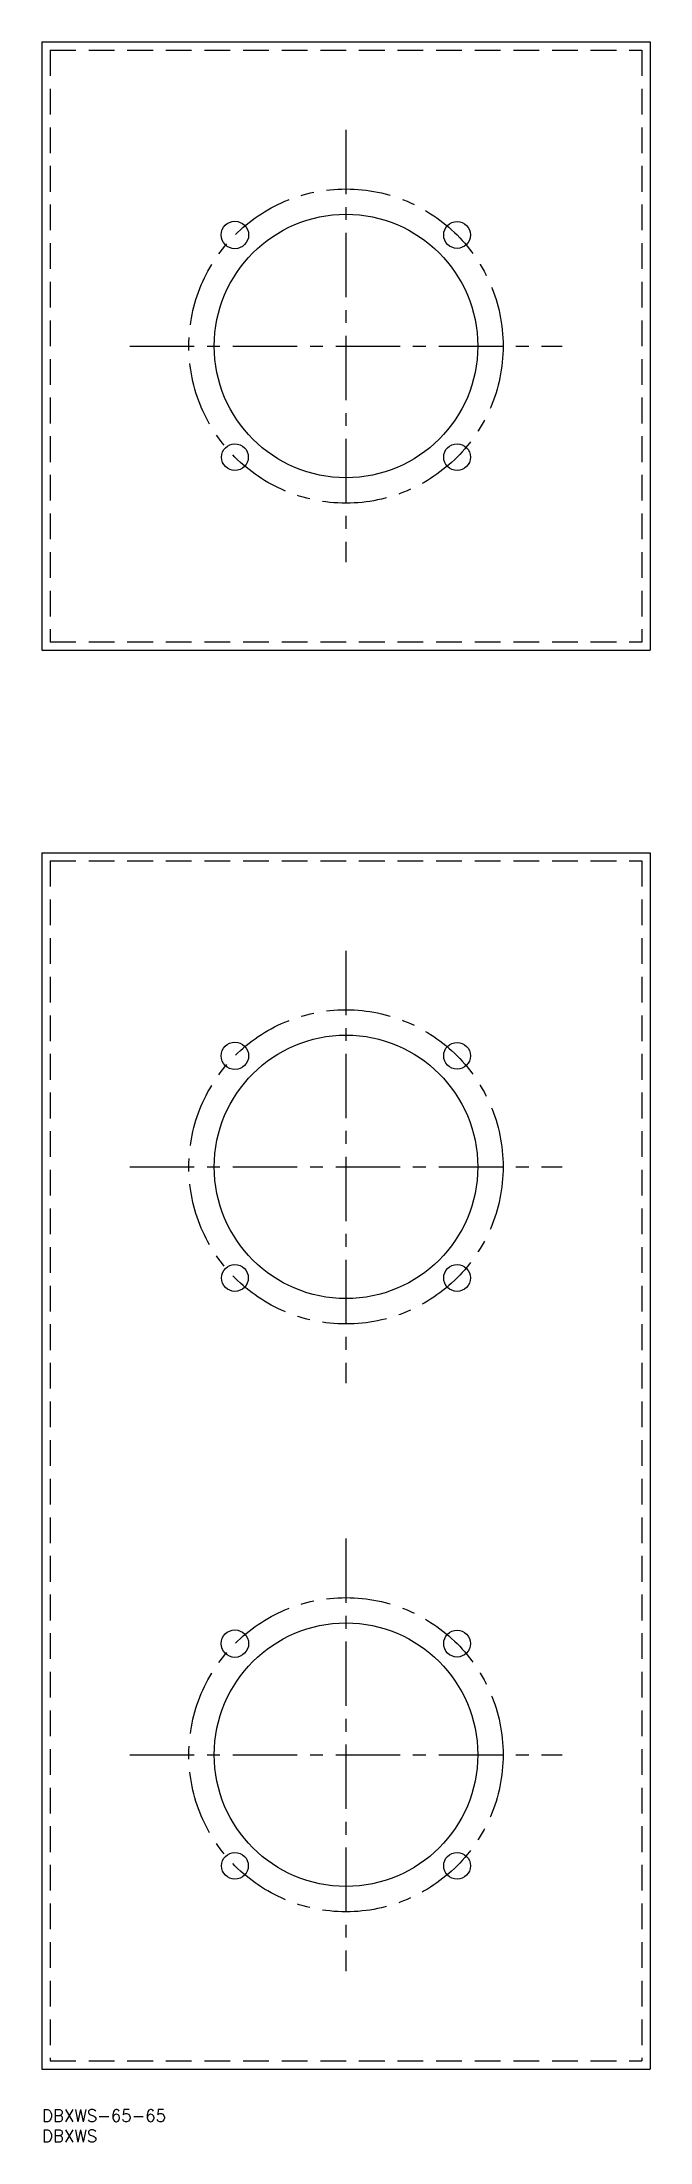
# Model space of a CAD drawing. Extents: x 0 to 150, y -8 to 510.
import ezdxf

# ---------------------------------------------------------------- set-up
doc = ezdxf.new("R2010")
doc.units = 0
doc.header["$LTSCALE"] = 0.5
doc.linetypes.add('CENTER', pattern=[50.8, 31.75, -6.35, 6.35, -6.35])
doc.linetypes.add('DASHED', pattern=[19.05, 12.7, -6.35])
for name, color, linetype in [('MSM_CENTER', 1, 'CENTER'), ('MSM_CONTINUOUS', 7, 'CONTINUOUS'), ('MSM_DASHED', 4, 'DASHED'), ('MSM_PART_NUMBER', 7, 'CONTINUOUS')]:
    doc.layers.add(name, color=color, linetype=linetype)
doc.styles.get("Standard").update_dxf_attribs({"font": 'txt.shx', "height": 3, "bigfont": 'bigfont.shx'})

# ---------------------------------------------------------------- blocks, each defined once
blk = doc.blocks.new('*U2')
at = {"layer": 'MSM_PART_NUMBER'}
blk.add_text('DBXWS-65-65', height=3, dxfattribs=at).set_placement((0, -3))
blk = doc.blocks.new('*U3')
at = {"layer": 'MSM_PART_NUMBER'}
blk.add_text('DBXWS', height=3, dxfattribs=at).set_placement((0, -8))

msp = doc.modelspace()

# ---------------------------------------------------------------- linework, layer by layer
at = {"layer": 'MSM_CENTER'}
for p, q in [((75, 488.33), (75, 381.67)), ((21.67, 435), (128.33, 435)), ((75, 285.83), (75, 179.17)), ((21.67, 232.5), (128.33, 232.5)), ((75, 140.83), (75, 34.17)), ((21.67, 87.5), (128.33, 87.5))]:
    msp.add_line(p, q, dxfattribs=at)
for centre in [(75, 435), (75, 232.53), (75, 87.53)]:
    msp.add_circle(centre, 38.75, dxfattribs=at)
at = {"layer": 'MSM_CONTINUOUS'}
for p, q in [((0, 510), (0, 360)), ((0, 510), (150, 510)), ((150, 510), (150, 360)), ((150, 510), (150, 360)), ((0, 360), (150, 360)), ((0, 310), (0, 10)), ((0, 310), (150, 310)), ((150, 310), (150, 10)), ((150, 310), (150, 160)), ((0, 10), (150, 10))]:
    msp.add_line(p, q, dxfattribs=at)
for centre, radius in [((75, 435), 32.5), ((47.6, 462.4), 3.38), ((102.4, 462.4), 3.3), ((47.6, 407.6), 3.3), ((102.4, 407.6), 3.3), ((75, 232.53), 32.5), ((47.6, 259.93), 3.38), ((102.4, 259.93), 3.3), ((47.6, 205.13), 3.3), ((102.4, 205.13), 3.3), ((75, 87.53), 32.5), ((47.6, 114.93), 3.38), ((102.4, 114.93), 3.3), ((47.6, 60.13), 3.3), ((102.4, 60.13), 3.3)]:
    msp.add_circle(centre, radius, dxfattribs=at)
at = {"layer": 'MSM_DASHED'}
for p, q in [((2, 508), (148, 508)), ((2, 508), (2, 362)), ((148, 508), (148, 362)), ((2, 362), (148, 362)), ((2, 308), (148, 308)), ((2, 308), (2, 12)), ((148, 308), (148, 12)), ((2, 12), (148, 12))]:
    msp.add_line(p, q, dxfattribs=at)

# ---------------------------------------------------------------- block references
at = {"layer": 'MSM_CONTINUOUS'}
for name in ['*U2', '*U3']:
    msp.add_blockref(name, (0, 0), dxfattribs=at)

doc.saveas('drawing.dxf')
